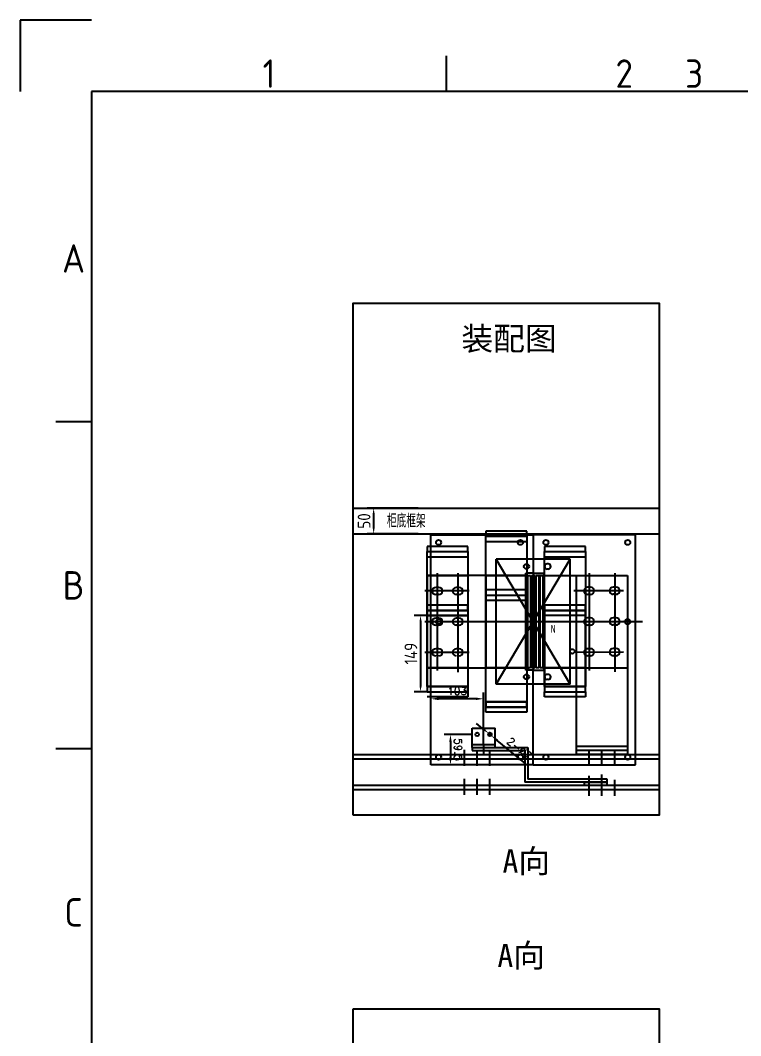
# Model space of a CAD drawing. Extents: x 619634 to 631942, y -3666 to 10046.
# Drawn here: x 619634 to 621044, y 8060 to 10046 of the extents above; entities that cross this region are included whole.
import ezdxf
from ezdxf.enums import TextEntityAlignment as Align

# ---------------------------------------------------------------- set-up
doc = ezdxf.new("R2010")
doc.units = 0
doc.header["$LTSCALE"] = 1000
doc.header["$MEASUREMENT"] = 0
doc.header["$PDMODE"] = 35
doc.linetypes.add('ACAD_ISO02W100', pattern=[15, 12, -3])
doc.linetypes.add('CENTER', pattern=[2, 1.25, -0.25, 0.25, -0.25])
doc.layers.get('0').update_dxf_attribs({"linetype": 'CONTINUOUS'})
doc.layers.get('Defpoints').update_dxf_attribs({"linetype": 'CONTINUOUS'})
for name, color, linetype in [('1-文字1', 7, 'CONTINUOUS'), ('FRAME050', 6, 'CONTINUOUS'), ('FRAME070', 5, 'CONTINUOUS'), ('FRAME200', 8, 'CONTINUOUS'), ('图层1', 1, 'CONTINUOUS'), ('母线槽', 3, 'CONTINUOUS'), ('设备层', 163, 'CONTINUOUS')]:
    doc.layers.add(name, color=color, linetype=linetype)
doc.styles.add('_TCH_DIM', font='SIMPLEX', dxfattribs={"bigfont": 'GBCBIG'})
doc.styles.add('ISOCP', font='isocp.shx')
doc.styles.add('ROMANS', font='ROMANS')
doc.styles.get("Standard").update_dxf_attribs({"font": 'GBENOR', "bigfont": 'GBCBIG'})
doc.styles.add('STYLE2', font='', dxfattribs={"height": 7})
doc.styles.add('样式 1', font='')
doc.styles.get('STYLE2').set_extended_font_data('SimSun')
doc.styles.get('样式 1').set_extended_font_data('SimSun')
doc.dimstyles.get("Standard").update_dxf_attribs({"dimscale": 100, "dimtxt": 3.5, "dimasz": 3.5, "dimexe": 0, "dimexo": 0, "dimgap": 0.2, "dimtad": 1, "dimdec": 0, "dimzin": 0, "dimdsep": 46, "dimtxsty": 'Standard', "dimcen": 0.09, "dimclrd": 3, "dimclre": 3, "dimclrt": 3, "dimadec": 0, "dimazin": 0, "dimtfac": 1, "dimtdec": 0, "dimtmove": 2, "dimatfit": 3, "dimfxl": 1, "dimtolj": 1, "dimtzin": 0, "dimarcsym": 0})
doc.dimstyles.new('STANDARD$0', dxfattribs={"dimtxt": 5, "dimasz": 5, "dimexe": 2.5, "dimexo": 0, "dimgap": 1.25, "dimtad": 1, "dimdec": 0, "dimzin": 0, "dimdsep": 46, "dimtxsty": 'Standard', "dimcen": 0, "dimadec": 0, "dimazin": 0, "dimtfac": 0.514286, "dimtdec": 0, "dimtix": 1, "dimtmove": 0, "dimatfit": 3, "dimfxl": 1, "dimtolj": 1, "dimtzin": 0, "dimarcsym": 0})

# ---------------------------------------------------------------- blocks, each defined once
blk = doc.blocks.new('A$C1DEB59C1')
at = {"color": 1, "linetype": 'CENTER'}
for p, q in [((20, 184.8), (20, -5.8)), ((60, 184.6), (60, -8.9)), ((82.2, 150), (-4.7, 150)), ((82.2, 90), (-4.7, 90)), ((82.2, 30), (-4.7, 30))]:
    blk.add_line(p, q, dxfattribs=at)
for p, q in [((23, 157), (17, 157)), ((23, 143), (17, 143)), ((63, 157), (57, 157)), ((63, 143), (57, 143)), ((23, 97), (17, 97)), ((23, 83), (17, 83)), ((63, 97), (57, 97)), ((63, 83), (57, 83)), ((23, 37), (17, 37)), ((63, 37), (57, 37))]:
    blk.add_line(p, q)
for centre, start, end in [((17, 150), 90, 270), ((23, 150), 270, 90), ((57, 150), 90, 270), ((63, 150), 270, 90), ((17, 90), 90, 270), ((23, 90), 270, 90), ((57, 90), 90, 270), ((63, 90), 270, 90), ((17, 30), 90, 270), ((23, 30), 270, 90), ((57, 30), 90, 270), ((63, 30), 270, 90)]:
    blk.add_arc(centre, 7, start, end)
blk = doc.blocks.new('A$C11B76F61')
at = {"color": 1, "linetype": 'CENTER'}
for p, q in [((-150.3, 92.2), (-150, -4.7)), ((-90.3, 92.2), (-90, -4.7)), ((-30.3, 92.2), (-30, -4.7)), ((-185.1, 75), (8.4, 75)), ((-185, 25), (5.6, 25))]:
    blk.add_line(p, q, dxfattribs=at)
for p, q in [((-157.5, 78), (-157.5, 72)), ((-143.5, 78), (-143.5, 72)), ((-97.5, 78), (-97.5, 72)), ((-83.5, 78), (-83.5, 72)), ((-37.5, 78), (-37.5, 72)), ((-23.5, 78), (-23.5, 72)), ((-157.2, 28), (-157.2, 22)), ((-143.2, 28), (-143.2, 22)), ((-97.2, 28), (-97.2, 22)), ((-83.2, 28), (-83.2, 22)), ((-37.2, 28), (-37.2, 22)), ((-23.2, 28), (-23.2, 22))]:
    blk.add_line(p, q)
for centre, start, end in [((-150.5, 78), 0, 180), ((-90.5, 78), 0, 180), ((-30.5, 78), 0, 180), ((-150.5, 72), 180, 0), ((-90.5, 72), 180, 0), ((-30.5, 72), 180, 0), ((-150.2, 28), 0, 180), ((-150.2, 22), 180, 0), ((-90.2, 28), 0, 180), ((-90.2, 22), 180, 0), ((-30.2, 28), 0, 180), ((-30.2, 22), 180, 0)]:
    blk.add_arc(centre, 7, start, end)
blk = doc.blocks.new('*D1069')
at = {"layer": 'Defpoints', "color": 0}
for p in [(620412.4, 9092.1), (620325.6, 9042.1), (620412.4, 9042.1)]:
    blk.add_point(p, dxfattribs=at)
at = {"layer": '设备层', "color": 0, "lineweight": -2}
for p, q in [((620412.4, 9092.1), (620313.1, 9092.1)), ((620325.6, 9082.1), (620325.6, 9052.1)), ((620412.4, 9042.1), (620313.1, 9042.1))]:
    blk.add_line(p, q, dxfattribs=at)
at = {"layer": '设备层', "color": 0}
for points in [[(620324, 9082.1), (620327.3, 9082.1), (620325.6, 9092.1)], [(620324, 9052.1), (620327.3, 9052.1), (620325.6, 9042.1)]]:
    blk.add_solid(points, dxfattribs=at)
at = {"layer": '设备层', "color": 0, "insert": (620306.9, 9067.1), "char_height": 25, "attachment_point": 5, "rotation": 90}
blk.add_mtext('\\A1;50', dxfattribs=at)
blk = doc.blocks.new('A$C1F7974DB')
for p, q in [((218, -55.6), (218, -24.4)), ((243, -55.6), (243, -24.4)), ((268, -55.6), (268, -24.4))]:
    blk.add_line(p, q)
blk = doc.blocks.new('*D689')
at = {"color": 0, "lineweight": -2}
for p, q in [((83230.9, -21428.2), (83129.3, -21428.2)), ((83141.8, -21443.2), (83141.8, -21516.2)), ((83230.9, -21531.2), (83129.3, -21531.2))]:
    blk.add_line(p, q, dxfattribs=at)
at = {"color": 0}
for points in [[(83139.3, -21443.2), (83144.3, -21443.2), (83141.8, -21428.2)], [(83139.3, -21516.2), (83144.3, -21516.2), (83141.8, -21531.2)]]:
    blk.add_solid(points, dxfattribs=at)
at = {"layer": 'Defpoints', "color": 0}
for p in [(83243.4, -21428.2), (83141.8, -21531.2), (83243.4, -21531.2)]:
    blk.add_point(p, dxfattribs=at)
at = {"color": 0, "insert": (83126.8, -21479.7), "char_height": 15, "attachment_point": 5, "rotation": 90, "style": 'ROMANS'}
blk.add_mtext('\\A1;103', dxfattribs=at)
blk = doc.blocks.new('*D687')
at = {"color": 0, "lineweight": -2}
for p, q in [((83211.5, -21453.2), (83211.5, -21505.4)), ((83271, -21453.2), (83271, -21505.4)), ((83226.5, -21492.9), (83256, -21492.9))]:
    blk.add_line(p, q, dxfattribs=at)
at = {"color": 0}
for points in [[(83226.5, -21490.4), (83226.5, -21495.4), (83211.5, -21492.9)], [(83256, -21490.4), (83256, -21495.4), (83271, -21492.9)]]:
    blk.add_solid(points, dxfattribs=at)
at = {"layer": 'Defpoints', "color": 0}
for p in [(83211.5, -21440.7), (83271, -21440.7), (83271, -21492.9)]:
    blk.add_point(p, dxfattribs=at)
at = {"color": 0, "insert": (83241.2, -21477.9), "char_height": 15, "attachment_point": 5, "style": 'ROMANS'}
blk.add_mtext('\\A1;59.5', dxfattribs=at)
blk = doc.blocks.new('*D688')
at = {"color": 0, "lineweight": -2}
for p, q in [((83268.9, -21345.3), (83223.2, -21401.4)), ((83209.3, -21418.4), (83213.7, -21413)), ((83199.8, -21430), (83190.3, -21441.7))]:
    blk.add_line(p, q, dxfattribs=at)
at = {"color": 0}
for points in [[(83221.2, -21399.8), (83225.1, -21402.9), (83213.7, -21413)], [(83197.8, -21428.4), (83201.7, -21431.6), (83209.3, -21418.4)]]:
    blk.add_solid(points, dxfattribs=at)
at = {"layer": 'Defpoints', "color": 0}
for p in [(83209.3, -21418.4), (83213.7, -21413)]:
    blk.add_point(p, dxfattribs=at)
at = {"color": 0, "insert": (83239.1, -21358), "char_height": 15, "attachment_point": 5, "rotation": 50.8063, "style": 'ROMANS'}
blk.add_mtext('\\A1;2-∅7', dxfattribs=at)
blk = doc.blocks.new('*D980')
at = {"layer": 'Defpoints', "color": 0}
for p in [(620430.2, 8882.1), (620417.3, 8733.1), (620430.2, 8733.1)]:
    blk.add_point(p, dxfattribs=at)
at = {"layer": '设备层', "color": 0, "lineweight": -2}
for p, q in [((620430.2, 8882.1), (620404.8, 8882.1)), ((620417.3, 8872.1), (620417.3, 8743.1)), ((620430.2, 8733.1), (620404.8, 8733.1))]:
    blk.add_line(p, q, dxfattribs=at)
at = {"layer": '设备层', "color": 0}
for points in [[(620415.6, 8872.1), (620419, 8872.1), (620417.3, 8882.1)], [(620415.6, 8743.1), (620419, 8743.1), (620417.3, 8733.1)]]:
    blk.add_solid(points, dxfattribs=at)
at = {"layer": '设备层', "color": 0, "insert": (620398.5, 8807.6), "char_height": 25, "attachment_point": 5, "rotation": 90}
blk.add_mtext('\\A1;149', dxfattribs=at)
blk = doc.blocks.new('A$C078107FA')
for p, q in [((-170, 200), (-170, 0)), ((280, 200), (-170, 200)), ((280, 0), (280, 200)), ((-113, 29.5), (-113, 27.5)), ((-103, 29.5), (-103, 27.5)), ((95, 21.5), (-95, 21.5)), ((-95, 0), (-95, 21.5)), ((95, 0), (95, 21.5)), ((103, 29.5), (103, 27.5)), ((113, 29.5), (113, 27.5)), ((-170, 0), (95, 0)), ((-170, -200), (-170, 0)), ((-95, 0), (-95, -14)), ((95, -14), (-95, -14)), ((95, 0), (95, -14)), ((280, 0), (95, 0)), ((280, 0), (95, 0)), ((280, 0), (280, -200)), ((280, -200), (-170, -200))]:
    blk.add_line(p, q)
at = {"color": 1, "linetype": 'CENTER'}
blk.add_line((0, 213.637), (0, -209.067), dxfattribs=at)
at = {"color": 200}
for p, q in [((208, -119.5), (208, -74.5)), ((246, -74.5), (208, -74.5)), ((246, -119.5), (246, -74.5)), ((246, -119.5), (208, -119.5))]:
    blk.add_line(p, q, dxfattribs=at)
at = {"color": 200, "linetype": 'ACAD_ISO02W100'}
blk.add_line((240, -119.5), (240, -74.5), dxfattribs=at)
for centre, radius in [((-155, 185), 5), ((0, 185), 5), ((265, 185), 5), ((-155, 25), 5), ((265, 25), 5), ((-108, -13), 5), ((108, -13), 5), ((-155, -25), 5), ((265, -25), 5), ((220.5, -84.5), 3.5), ((220.5, -109.5), 3.5), ((-155, -185), 5), ((0, -185), 5), ((265, -185), 5)]:
    blk.add_circle(centre, radius)
for centre, start, end in [((-108, 29.5), 0, 180), ((-108, 27.5), 180, 0), ((108, 29.5), 0, 180), ((108, 27.5), 180, 0)]:
    blk.add_arc(centre, 5, start, end)
at = {"color": 3, "style": '样式 1'}
blk.add_text('N', height=15, rotation=270, dxfattribs=at).set_placement((6.717, 44.268))
dim = blk.add_diameter_dim_2p(p1=(218.288, -87.213), p2=(222.712, -81.787), text='2-<>', dimstyle='Standard', override={"dimscale": 5, "dimclrd": 0, "dimclre": 0, "dimclrt": 0, "dimtmove": 0})
dim.commit()
dim.dimension.update_dxf_attribs({"geometry": '*D688', "text_midpoint": (248.159, -26.843), "insert": (-82990.966, 21331.19)})
dim = blk.add_linear_dim(base=(150.874, -200), p1=(252.45, -97), p2=(252.45, -200), angle=90, dimstyle='STANDARD$0', override={"dimscale": 5, "dimtxt": 3, "dimasz": 3, "dimexo": 2.5, "dimgap": 0.09, "dimtad": 0, "dimdec": 2, "dimzin": 9, "dimtxsty": 'ROMANS', "dimcen": -1.5, "dimdle": 1.25, "dimazin": 2, "dimtfac": 1, "dimtdec": 2, "dimtix": 0, "dimtvp": 1, "dimtzin": 9})
dim.commit()
dim.dimension.update_dxf_attribs({"geometry": '*D689', "text_midpoint": (135.874, -148.5), "insert": (-82990.966, 21331.19)})
dim = blk.add_linear_dim(base=(280, -161.681692173), p1=(220.5, -109.5), p2=(280, -109.5), dimstyle='Standard', override={"dimscale": 5, "dimclrd": 0, "dimclre": 0, "dimclrt": 0, "dimtmove": 0})
dim.commit()
dim.dimension.update_dxf_attribs({"geometry": '*D687', "text_midpoint": (250.25, -146.681692173), "insert": (-82990.966320137, 21331.189976962)})

msp = doc.modelspace()

# ---------------------------------------------------------------- linework, layer by layer
at = {"color": 3}
for p, q in [((620625.169, 9047.148), (620545.169, 9047.148)), ((620545.169, 9047.148), (620545.169, 9037.148)), ((620545.169, 9037.148), (620625.169, 9037.148)), ((620625.169, 9037.148), (620625.169, 9047.148)), ((620625.169, 8932.148), (620545.169, 8932.148)), ((620545.169, 8932.148), (620545.169, 8922.148)), ((620545.169, 8922.148), (620625.169, 8922.148)), ((620625.169, 8922.148), (620625.169, 8932.148))]:
    msp.add_line(p, q, dxfattribs=at)
at = {"color": 1}
for p, q in [((620510.169, 9017.148), (620430.169, 9017.148)), ((620430.169, 9017.148), (620430.169, 9007.148)), ((620510.169, 9007.148), (620510.169, 9017.148)), ((620430.169, 9007.148), (620510.169, 9007.148)), ((620510.169, 8902.148), (620430.169, 8902.148)), ((620430.169, 8902.148), (620430.169, 8892.148)), ((620510.169, 8892.148), (620510.169, 8902.148)), ((620430.169, 8892.148), (620510.169, 8892.148)), ((620430.169, 8882.148), (620510.169, 8882.148))]:
    msp.add_line(p, q, dxfattribs=at)
at = {"color": 2}
for p, q in [((620740.169, 9017.148), (620660.169, 9017.148)), ((620660.169, 9017.148), (620660.169, 9007.148)), ((620740.169, 9007.148), (620740.169, 9017.148)), ((620660.169, 9007.148), (620740.169, 9007.148)), ((620740.169, 8902.148), (620660.169, 8902.148)), ((620660.169, 8902.148), (620660.169, 8892.148)), ((620740.169, 8892.148), (620740.169, 8902.148)), ((620660.169, 8892.148), (620740.169, 8892.148)), ((620285.169, 8550.148), (620885.169, 8550.148))]:
    msp.add_line(p, q, dxfattribs=at)
for p, q in [((620747.169, 8589.107), (620747.169, 8620.318)), ((620772.169, 8589.107), (620772.169, 8620.318)), ((620797.169, 8589.107), (620797.169, 8620.318)), ((620747.169, 8529.744), (620747.169, 8560.956)), ((620772.169, 8529.744), (620772.169, 8560.956)), ((620797.169, 8529.744), (620797.169, 8560.956))]:
    msp.add_line(p, q)
at = {"color": 7}
msp.add_lwpolyline([(620526.244, 8312.19, 0, 0, 0), (620526.244, 8441.33, 25.6, 0, 0), (620526.244, 8550.148, 0, 0, 0)], format="xyseb", dxfattribs=at)
at = {"layer": '1-文字1', "color": 220}
for p, q in [((620737.169, 8556.148), (620737.169, 8550.148)), ((620737.169, 8556.148), (620782.169, 8556.148)), ((620737.169, 8550.148), (620782.169, 8550.148)), ((620782.169, 8550.148), (620782.169, 8556.148))]:
    msp.add_line(p, q, dxfattribs=at)
at = {"layer": 'FRAME050'}
for p, q in [((620468.331, 9907.185), (620468.331, 9976.683)), ((619773.351, 9260.854), (619703.853, 9260.854)), ((619773.351, 8621.472), (619703.853, 8621.472))]:
    msp.add_line(p, q, dxfattribs=at)
at = {"layer": 'FRAME070'}
for p, q in [((619773.351, 9907.185), (619773.351, 6056.996)), ((625087.206, 9907.185), (619773.351, 9907.185))]:
    msp.add_line(p, q, dxfattribs=at)
at = {"layer": 'FRAME200'}
for p, q in [((619634.355, 10046.181), (619634.355, 9907.185)), ((619773.351, 10046.181), (619634.355, 10046.181))]:
    msp.add_line(p, q, dxfattribs=at)
at = {"layer": '图层1', "linetype": 'ByBlock'}
for points in [[(620285.169, 8492.148), (620885.169, 8492.148), (620885.169, 9492.148), (620285.169, 9492.148)], [(620285.169, 8112.46), (620285.169, 6756.17), (620885.169, 6756.17), (620885.169, 8112.46)]]:
    msp.add_lwpolyline(points, close=True, dxfattribs=at)
at = {"layer": '母线槽', "color": 0}
for p, q in [((620285.169, 9092.148), (620885.169, 9092.148)), ((620285.169, 9042.148), (620885.169, 9042.148)), ((620626.669, 8960.148), (620430.169, 8960.148)), ((620430.169, 8960.148), (620430.169, 8780.148)), ((620545.169, 8960.148), (620545.169, 8780.148)), ((620626.669, 8960.148), (620626.669, 8780.148)), ((620626.669, 8960.148), (620632.669, 8960.148)), ((620632.669, 8960.148), (620632.669, 8780.148)), ((620634.669, 8960.148), (620634.669, 8780.148)), ((620634.669, 8960.148), (620640.669, 8960.148)), ((620640.669, 8960.148), (620640.669, 8780.148)), ((620642.669, 8960.148), (620642.669, 8780.148)), ((620642.669, 8960.148), (620648.669, 8960.148)), ((620642.669, 8960.148), (620740.169, 8960.148)), ((620648.669, 8960.148), (620648.669, 8780.148)), ((620650.669, 8960.148), (620650.669, 8780.148)), ((620650.669, 8960.148), (620656.669, 8960.148)), ((620656.669, 8960.148), (620656.669, 8780.148)), ((620656.669, 8960.148), (620822.169, 8960.148)), ((620740.169, 8960.148), (620740.169, 8780.148)), ((620430.169, 8780.148), (620629.669, 8780.148)), ((620632.669, 8780.148), (620626.669, 8780.148)), ((620640.669, 8780.148), (620634.669, 8780.148)), ((620648.669, 8780.148), (620642.669, 8780.148)), ((620656.669, 8780.148), (620650.669, 8780.148)), ((620740.169, 8780.148), (620656.669, 8780.148)), ((620656.669, 8780.148), (620822.169, 8780.148))]:
    msp.add_line(p, q, dxfattribs=at)
at = {"layer": '母线槽', "color": 141}
for p, q in [((620545.169, 9037.148), (620625.169, 9037.148)), ((620545.169, 8780.148), (620545.169, 9037.148)), ((620625.169, 9037.148), (620625.169, 8780.148)), ((620545.169, 9027.148), (620625.169, 9027.148)), ((620430.169, 9007.148), (620510.169, 9007.148)), ((620430.169, 8780.148), (620430.169, 9007.148)), ((620430.169, 8997.148), (620510.169, 8997.148)), ((620510.169, 9007.148), (620510.169, 8780.148)), ((620660.169, 9007.148), (620740.169, 9007.148)), ((620660.169, 8780.148), (620660.169, 9007.148)), ((620660.169, 8997.148), (620740.169, 8997.148)), ((620740.169, 9007.148), (620740.169, 8780.148)), ((620510.169, 8780.148), (620430.169, 8780.148)), ((620625.169, 8780.148), (620545.169, 8780.148)), ((620740.169, 8780.148), (620660.169, 8780.148))]:
    msp.add_line(p, q, dxfattribs=at)
at = {"layer": '母线槽', "color": 3}
for p, q in [((620565.169, 8748.148), (620565.169, 8992.148)), ((620710.169, 8992.148), (620565.169, 8992.148)), ((620710.169, 8748.148), (620565.169, 8992.148)), ((620565.169, 8748.148), (620710.169, 8992.148)), ((620710.169, 8748.148), (620710.169, 8992.148)), ((620710.169, 8748.148), (620565.169, 8748.148)), ((620285.169, 8542.148), (620885.169, 8542.148))]:
    msp.add_line(p, q, dxfattribs=at)
at = {"layer": '母线槽', "color": 30}
for p, q in [((620430.169, 8743.148), (620430.169, 8960.148)), ((620430.169, 8960.148), (620510.169, 8960.148)), ((620510.169, 8960.148), (620510.169, 8743.148)), ((620545.169, 8713.148), (620545.169, 8960.148)), ((620545.169, 8960.148), (620625.169, 8960.148)), ((620625.169, 8960.148), (620625.169, 8713.148)), ((620660.169, 8743.148), (620660.169, 8960.148)), ((620660.169, 8960.148), (620740.169, 8960.148)), ((620740.169, 8960.148), (620740.169, 8743.148)), ((620430.169, 8743.148), (620510.169, 8743.148)), ((620510.169, 8743.148), (620430.169, 8743.148)), ((620510.169, 8733.148), (620510.169, 8743.148)), ((620510.169, 8733.148), (620510.169, 8743.148)), ((620660.169, 8743.148), (620740.169, 8743.148)), ((620740.169, 8743.148), (620660.169, 8743.148)), ((620660.169, 8743.148), (620660.169, 8733.148)), ((620740.169, 8733.148), (620740.169, 8743.148)), ((620740.169, 8733.148), (620740.169, 8743.148)), ((620430.169, 8733.148), (620510.169, 8733.148)), ((620430.169, 8733.148), (620510.169, 8733.148)), ((620430.169, 8733.148), (620510.169, 8733.148)), ((620660.169, 8733.148), (620740.169, 8733.148)), ((620660.169, 8733.148), (620740.169, 8733.148)), ((620660.169, 8733.148), (620740.169, 8733.148)), ((620545.169, 8713.148), (620625.169, 8713.148)), ((620625.169, 8713.148), (620545.169, 8713.148)), ((620545.169, 8713.148), (620545.169, 8703.148)), ((620545.169, 8703.148), (620625.169, 8703.148)), ((620545.169, 8703.148), (620625.169, 8703.148)), ((620545.169, 8703.148), (620625.169, 8703.148)), ((620625.169, 8703.148), (620625.169, 8713.148)), ((620625.169, 8703.148), (620625.169, 8713.148))]:
    msp.add_line(p, q, dxfattribs=at)
at = {"layer": '母线槽', "color": 220}
for p, q in [((620722.169, 8610.148), (620722.169, 8960.148)), ((620722.169, 8960.148), (620822.169, 8960.148)), ((620822.169, 8960.148), (620822.169, 8610.148)), ((620822.169, 8626.148), (620722.169, 8626.148)), ((620822.169, 8618.148), (620722.169, 8618.148)), ((620822.169, 8610.148), (620722.169, 8610.148))]:
    msp.add_line(p, q, dxfattribs=at)
at = {"layer": '母线槽', "color": 60}
for p, q in [((620545.169, 8922.148), (620625.169, 8922.148)), ((620545.169, 8703.148), (620545.169, 8922.148)), ((620625.169, 8922.148), (620625.169, 8703.148)), ((620545.169, 8912.148), (620625.169, 8912.148)), ((620510.169, 8892.148), (620430.169, 8892.148)), ((620430.169, 8892.148), (620430.169, 8733.148)), ((620510.169, 8882.148), (620430.169, 8882.148)), ((620510.169, 8892.148), (620510.169, 8733.148)), ((620660.169, 8892.148), (620660.169, 8733.148)), ((620740.169, 8892.148), (620660.169, 8892.148)), ((620740.169, 8882.148), (620660.169, 8882.148)), ((620740.169, 8733.148), (620740.169, 8892.148)), ((620510.169, 8723.148), (620430.169, 8723.148)), ((620510.169, 8733.148), (620510.169, 8723.148)), ((620660.169, 8733.148), (620740.169, 8733.148)), ((620660.169, 8723.148), (620660.169, 8733.148)), ((620660.169, 8733.148), (620740.169, 8733.148)), ((620740.169, 8723.148), (620660.169, 8723.148)), ((620740.169, 8733.148), (620740.169, 8723.148)), ((620545.169, 8703.148), (620625.169, 8703.148)), ((620545.169, 8693.148), (620545.169, 8703.148)), ((620625.169, 8703.148), (620545.169, 8703.148)), ((620625.169, 8703.148), (620625.169, 8693.148)), ((620625.169, 8693.148), (620545.169, 8693.148))]:
    msp.add_line(p, q, dxfattribs=at)
at = {"layer": '母线槽', "color": 5}
for p, q in [((620285.169, 8610.148), (620885.169, 8610.148)), ((620285.169, 8602.148), (620885.169, 8602.148))]:
    msp.add_line(p, q, dxfattribs=at)
at = {"layer": '母线槽', "color": 0}
msp.add_circle((620714.273, 8812.06), 4.476, dxfattribs=at)
at = {"layer": '设备层', "color": 130}
for p, q in [((620518.169, 8624.148), (620627.585, 8624.148)), ((620518.169, 8624.148), (620518.169, 8618.148)), ((620518.169, 8618.148), (620621.585, 8618.148)), ((620540.669, 8630.198), (620540.669, 8610.148)), ((620621.585, 8618.148), (620621.585, 8556.148)), ((620627.585, 8624.148), (620627.585, 8562.148)), ((620782.169, 8562.148), (620627.585, 8562.148)), ((620747.169, 8550.148), (620747.169, 8568.64)), ((620772.169, 8550.148), (620772.169, 8571.47)), ((620782.169, 8556.148), (620782.169, 8562.148)), ((620782.169, 8556.148), (620621.585, 8556.148))]:
    msp.add_line(p, q, dxfattribs=at)

# ---------------------------------------------------------------- block references
at = {"layer": '1-文字1', "color": 220}
msp.add_blockref('A$C1DEB59C1', (620430.169, 8780.148), dxfattribs=at)
at = {"layer": '1-文字1', "color": 220, "rotation": 270}
msp.add_blockref('A$C11B76F61', (620722.178, 8780.148), dxfattribs=at)
at = {"layer": '设备层', "color": 130, "rotation": 270}
msp.add_blockref('A$C078107FA', (620637.669, 8870.148), dxfattribs=at)
at = {"layer": '设备层', "color": 30}
for p in [(620285.169, 8643.77), (620285.169, 8587.029)]:
    msp.add_blockref('A$C1F7974DB', p, dxfattribs=at)

# ---------------------------------------------------------------- texts
at = {"color": 7, "style": 'STYLE2'}
for s, p in [('装配图', (620497.48, 9401.019)), ('A向', (620577.791, 8379.219)), ('A向', (620567.802, 8194.584))]:
    msp.add_text(s, height=45.4896, dxfattribs=at).set_placement(p)
at = {"layer": 'FRAME050', "style": 'ISOCP'}
for s, p in [('1', (620120.841, 9941.934)), ('2', (620815.821, 9941.934)), ('3', (620952.575, 9941.934)), ('A', (619738.602, 9580.545)), ('B', (619738.602, 8941.163)), ('C', (619738.602, 8301.781))]:
    msp.add_text(s, height=55.598, dxfattribs=at).set_placement(p, align=Align.MIDDLE)
at = {"layer": '母线槽', "color": 0, "style": '_TCH_DIM', "width": 0.705882}
msp.add_text('柜底框架', height=26.775, dxfattribs=at).set_placement((620351.749, 9053.982))

# ---------------------------------------------------------------- dimensions: what is measured, and where the dimension line sits
at = {"layer": '设备层', "color": 30}
dim = msp.add_linear_dim(base=(620325.618, 9042.148), p1=(620412.407, 9092.148), p2=(620412.407, 9042.148), angle=90, dimstyle='STANDARD$0', override={"dimscale": 5, "dimasz": 2}, dxfattribs=at)
dim.commit()
dim.dimension.update_dxf_attribs({"geometry": '*D1069', "text_midpoint": (620306.868, 9067.148)})
at = {"layer": '设备层', "color": 130}
dim = msp.add_linear_dim(base=(620417.296, 8733.148), p1=(620430.169, 8882.148), p2=(620430.169, 8733.148), angle=90, dimstyle='STANDARD$0', override={"dimscale": 5, "dimasz": 2}, dxfattribs=at)
dim.commit()
dim.dimension.update_dxf_attribs({"geometry": '*D980', "text_midpoint": (620398.546, 8807.648)})

doc.saveas('drawing.dxf')
